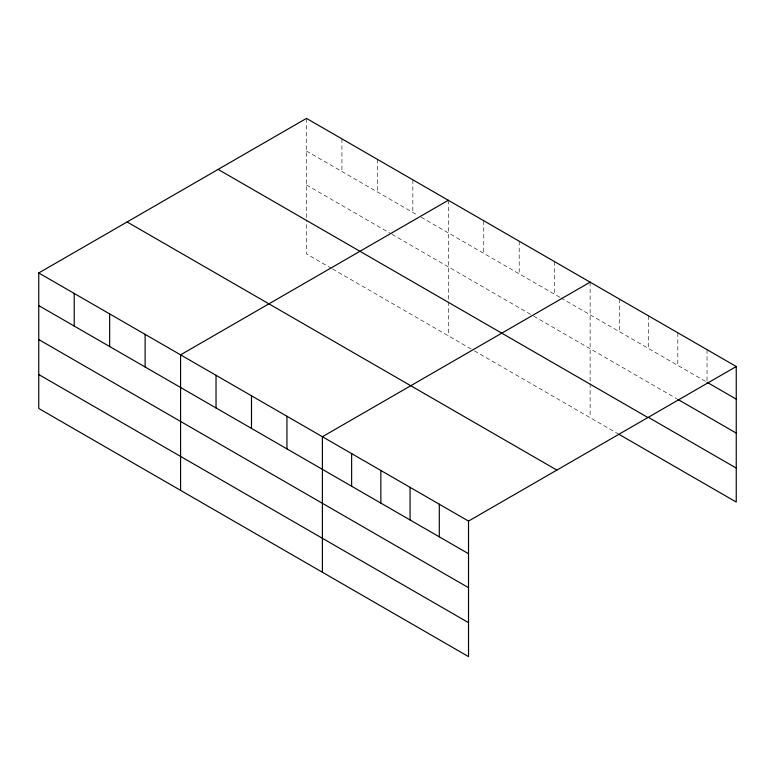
<?xml version="1.0" encoding="UTF-8"?>
<svg xmlns="http://www.w3.org/2000/svg" width="775" height="775" viewBox="0 0 775 775"><rect width="100%" height="100%" fill="white"/><g stroke="black" fill="none" stroke-linecap="round" stroke-linejoin="round"><path stroke-width="0.58" stroke-dasharray="3.88 2.91" d="M306.474 217.542L306.474 118.391M306.474 151.018L417.018 214.84M421.193 217.242L559.889 297.319M560.926 297.92L705.986 381.668M306.474 184.973L390.949 233.74M391.985 234.341L532.774 315.619M533.81 316.219L676.759 398.747M331.506 268.353L306.474 253.909L306.474 219.955M332.552 268.964L473.331 350.242M474.377 350.843L619.351 434.543M707.023 349.651L707.023 381.067M677.805 332.775L677.805 365.403M648.578 315.9L648.578 348.527M619.351 299.034L619.351 331.652M590.124 282.158L590.124 382.511M590.124 383.722L590.124 417.667M554.667 261.688L554.667 294.316M519.211 241.219L519.211 273.837M483.755 220.749L483.755 253.367M448.299 200.279L448.299 300.632M448.299 301.833L448.299 335.788M412.843 179.81L412.843 212.428M377.386 159.34L377.386 191.958M341.93 138.861L341.93 171.488"/><path stroke-width="1.16" d="M468.526 587.673L468.526 521.091L38.75 272.965L38.75 408.473L468.526 656.609L468.526 587.673L38.75 339.547M619.351 434.543L736.25 502.035L736.25 366.527L306.474 118.391L38.75 272.965M448.299 200.279L180.575 354.843L180.575 490.362M590.124 282.158L322.4 436.732L322.4 572.241M468.526 521.091L736.25 366.527M707.023 382.269L736.25 399.144M677.805 399.358L736.25 433.099M648.578 417.463L736.25 468.081M218.124 169.405L647.9 417.531M127.1 221.96L556.876 470.086M38.75 305.592L468.526 553.718M38.75 374.528L468.526 622.654M439.299 504.225L439.299 536.842M410.072 487.349L410.072 519.967M380.845 470.473L380.845 503.101M351.627 453.598L351.627 486.225M286.944 416.262L286.944 448.88M251.488 395.793L251.488 428.41M216.031 375.323L216.031 407.941M145.119 334.374L145.119 367.001M109.663 313.904L109.663 346.532M74.206 293.434L74.206 326.062"/></g></svg>
